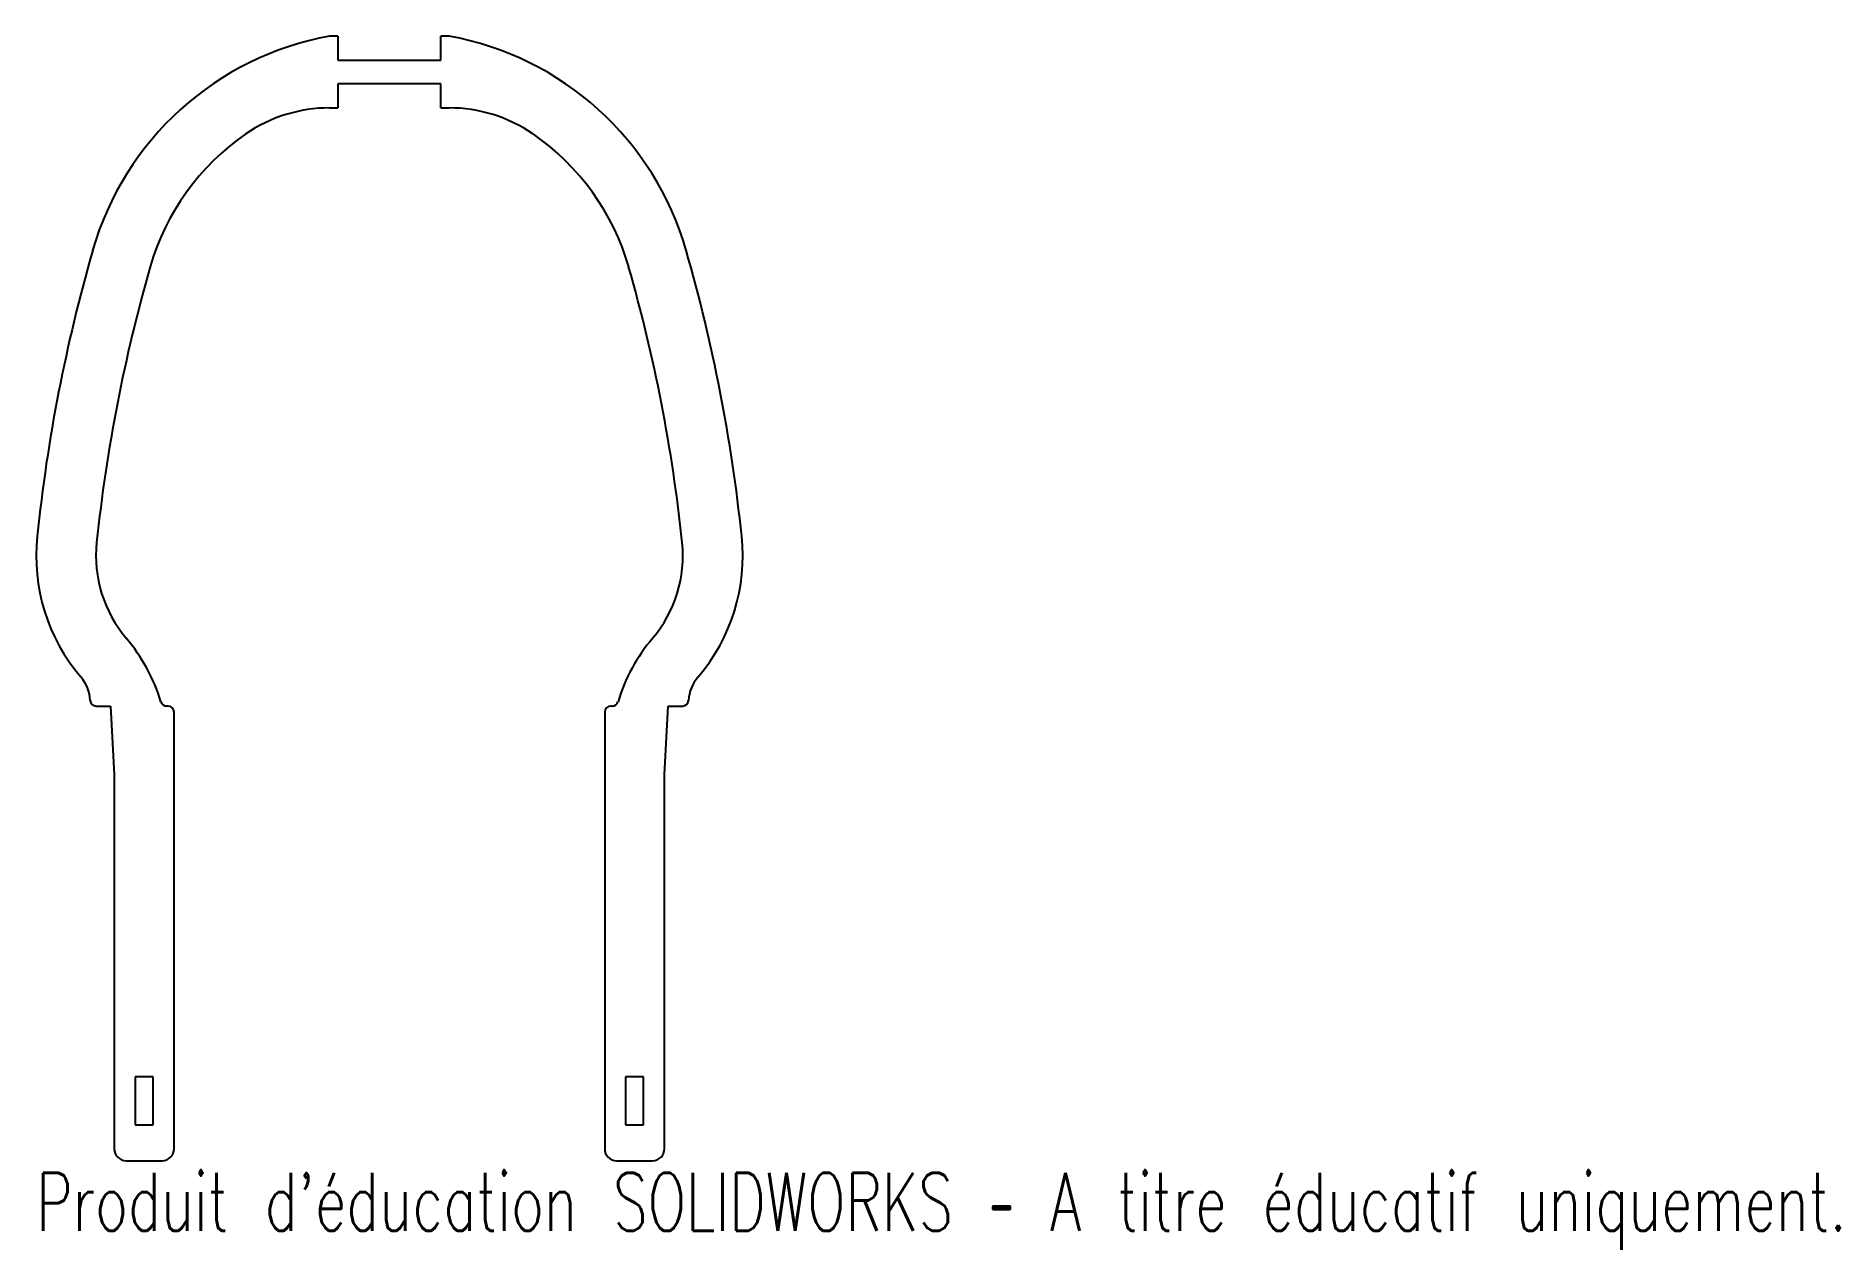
# Model space of a CAD drawing. Header units: millimetres. Extents: x -51 to 100, y -96 to 5.
import ezdxf

# ---------------------------------------------------------------- set-up
doc = ezdxf.new("R2010")
doc.units = ezdxf.units.MM
doc.styles.add('SLDTEXTSTYLE0', font='TXT', dxfattribs={"width": 0.7, "bigfont": 'bigfont'})

msp = doc.modelspace()

# ---------------------------------------------------------------- linework, layer by layer
at = {"color": 7, "linetype": 'Continuous', "lineweight": 25}
for p, q in [((-25.46, 5.26), (-26.16, 5.26)), ((-25.46, 5.26), (-25.46, 3.26)), ((-16.16, 5.26), (-16.86, 5.26)), ((-16.86, 3.26), (-16.86, 5.26)), ((-25.46, 3.26), (-16.86, 3.26)), ((-25.46, 1.26), (-25.46, -0.74)), ((-16.86, 1.26), (-25.46, 1.26)), ((-16.86, -0.74), (-16.86, 1.26)), ((-26.16, -0.74), (-25.46, -0.74)), ((-16.86, -0.74), (-16.16, -0.74)), ((-45.66, -50.74), (-44.46, -50.74)), ((-44.46, -50.74), (-44.16, -56.46)), ((-39.66, -50.74), (-39.78, -50.74)), ((-39.16, -87.74), (-39.16, -51.24)), ((-3.16, -51.24), (-3.16, -87.74)), ((-2.53, -50.74), (-2.66, -50.74)), ((1.84, -56.46), (2.14, -50.74)), ((2.14, -50.74), (3.35, -50.74)), ((-44.16, -56.46), (-44.16, -87.74)), ((1.84, -87.74), (1.84, -56.46)), ((-40.91, -81.74), (-42.41, -81.74)), ((-42.41, -81.74), (-42.41, -85.74)), ((-40.91, -85.74), (-40.91, -81.74)), ((0.09, -81.74), (-1.41, -81.74)), ((-1.41, -81.74), (-1.41, -85.74)), ((0.09, -85.74), (0.09, -81.74)), ((-42.41, -85.74), (-40.91, -85.74)), ((-1.41, -85.74), (0.09, -85.74)), ((-43.16, -88.74), (-40.16, -88.74)), ((-2.16, -88.74), (0.84, -88.74))]:
    msp.add_line(p, q, dxfattribs=at)
for centre, radius, start, end in [((-21.63, -19.65), 25.32, 100.2964, 163.9505), ((-20.68, -19.65), 25.32, 16.0495, 79.7036), ((-26.16, -13.08), 12.34, 90, 124.5598), ((-16.16, -13.08), 12.34, 55.4402, 90), ((-21.63, -19.65), 20.32, 124.5598, 163.9505), ((-20.68, -19.65), 20.32, 16.0495, 55.4402), ((87.06, -50.91), 138.41, 163.9505, 174.0425), ((-129.37, -50.91), 138.41, 5.9575, 16.0495), ((87.06, -50.91), 133.41, 163.9505, 174.0425), ((-129.37, -50.91), 133.41, 5.9575, 16.0495), ((-35.05, -38.17), 15.64, 174.0425, 220.3962), ((-35.05, -38.17), 10.64, 174.0425, 220.3962), ((-7.26, -38.17), 10.64, 319.6038, 5.9575), ((-7.26, -38.17), 15.64, 319.6038, 5.9575), ((-54.43, -54.66), 14.8, 16.7964, 40.3962), ((12.12, -54.66), 14.8, 139.6038, 163.2036), ((-49.57, -50.52), 3.42, 4.1603, 40.3962), ((7.25, -50.52), 3.42, 139.6038, 175.8397), ((-45.66, -50.24), 0.5, 184.1603, 270), ((-39.78, -50.24), 0.5, 196.7964, 270), ((-39.66, -51.24), 0.5, 0, 90), ((-2.66, -51.24), 0.5, 90, 180), ((-2.53, -50.24), 0.5, 270, 343.2036), ((3.35, -50.24), 0.5, 270, 355.8397), ((-43.16, -87.74), 1, 180, 270), ((-40.16, -87.74), 1, 270, 0), ((-2.16, -87.74), 1, 180, 270), ((0.84, -87.74), 1, 270, 0)]:
    msp.add_arc(centre, radius, start, end, dxfattribs=at)

# ---------------------------------------------------------------- texts
at = {"color": 7, "linetype": 'Continuous', "insert": (-50.69, -89.76), "char_height": 4.8336, "attachment_point": 1, "style": 'SLDTEXTSTYLE0'}
msp.add_mtext("Produit d'éducation SOLIDWORKS – A titre éducatif uniquement.", dxfattribs=at)

doc.saveas('drawing.dxf')
